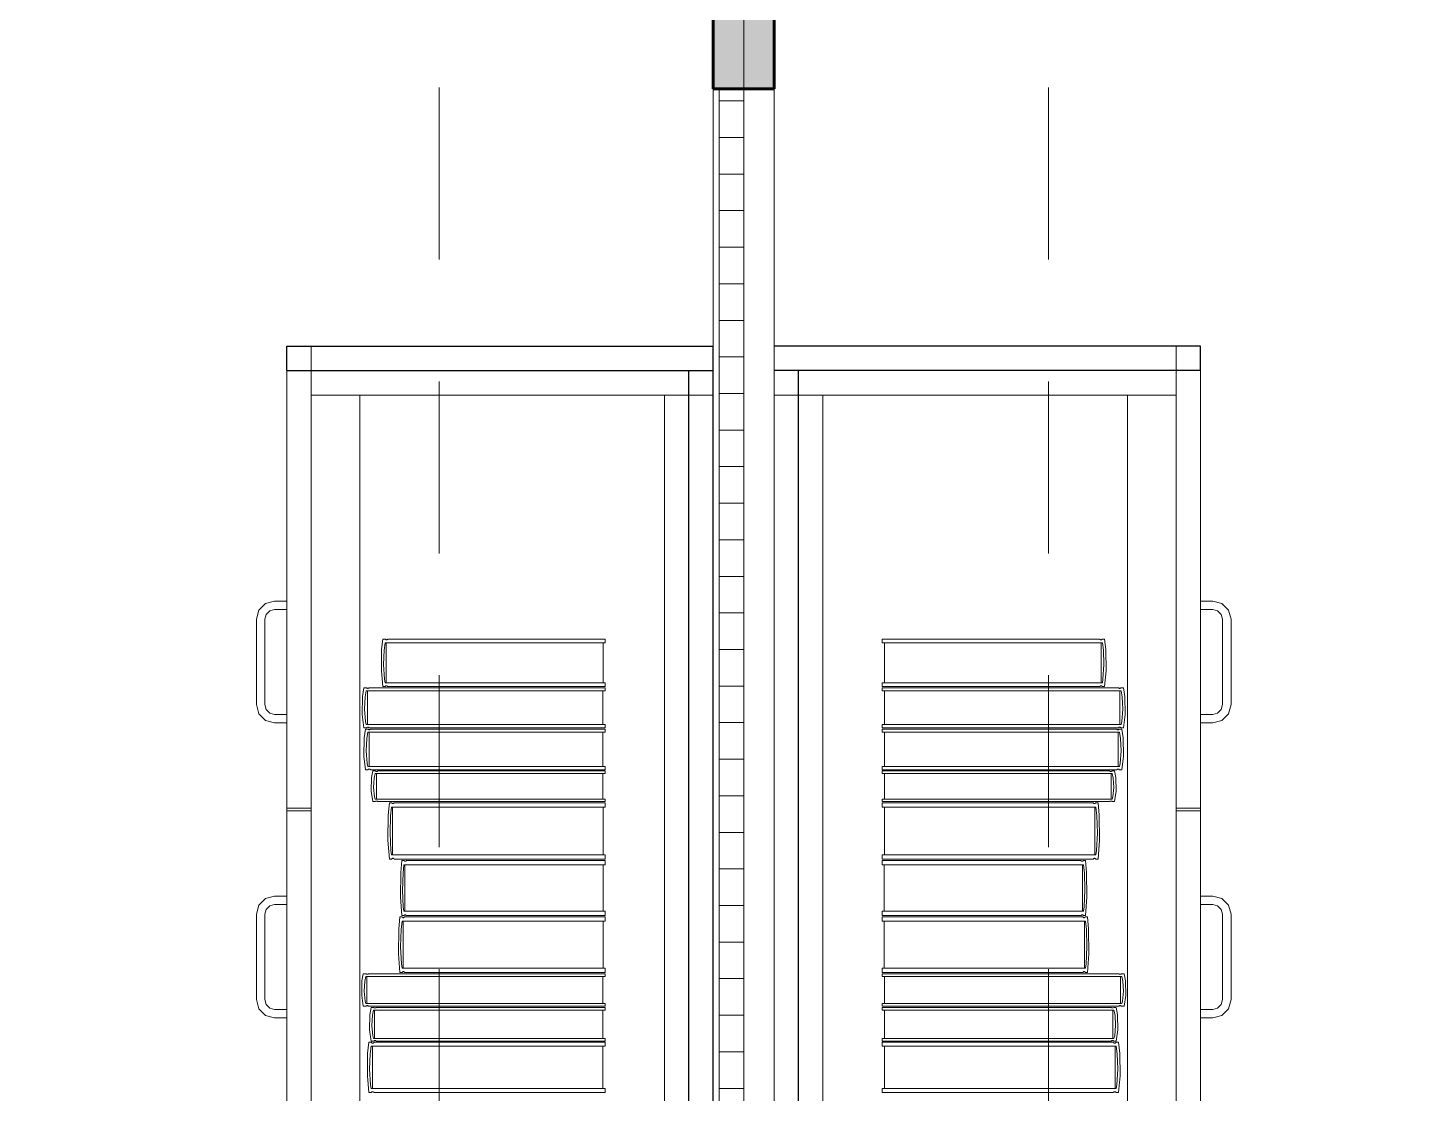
# Model space of a CAD drawing. Header units: inches. Extents: x -19 to 5698, y -728 to 92.
# Drawn here: x 399.732 to 400.877, y 13.526 to 14.4 of the extents above; entities that cross this region are included whole.
import ezdxf

# ---------------------------------------------------------------- set-up
doc = ezdxf.new("R2010")
doc.units = ezdxf.units.IN
doc.header["$MEASUREMENT"] = 0
doc.set_wipeout_variables(frame=1)
for name, pattern in [('Hidden Line', [0.195611, 0.141111, -0.0545]), ('Punto & Raya', [0.65, 0.5, -0.075, 0, -0.075]), ('Wipeout_Contour', [1, 0, -1])]:
    doc.linetypes.add(name, pattern=pattern)
for name, color, linetype in [('02 _ ARQ _ ALB _ Ejes Generales', 251, 'Continuous'), ('02 _ ARQ _ ZON _ Espacio.3D', 7, 'Continuous'), ('08 _ STR _ EXT _ 09 Vigas', 251, 'Continuous'), ('Acabado - Muros', 7, 'Continuous'), ('Interior - Mobiliario', 7, 'Continuous')]:
    doc.layers.add(name, color=color, linetype=linetype)

msp = doc.modelspace()

# ---------------------------------------------------------------- linework, layer by layer
at = {"layer": '02 _ ARQ _ ZON _ Espacio.3D', "color": 254, "linetype": 'Continuous', "lineweight": 0, "flags": 128}
for points in [[(400.07, 7.3509), (400.0701, 8.1), (400.295, 8.1), (400.295, 16.5), (400.0701, 16.5), (400.07, 17.35), (394.17, 17.3498), (394.17, 16.9001), (393.5701, 16.9), (393.57, 16.2999), (393.12, 16.2999), (393.12, 15.4), (394.32, 15.4), (394.3201, 7.7), (396.8257, 7.7), (396.8257, 7.35)], [(407.0701, 7.7), (407.0697, 17.15), (400.5701, 17.15), (400.5701, 16.5), (400.345, 16.5), (400.345, 8.1), (400.5701, 8.1), (400.5701, 7.7), (400.9701, 7.7), (400.97, 7.3509), (406.8701, 7.35), (406.8701, 7.7)]]:
    msp.add_lwpolyline(points, close=True, dxfattribs=at)
at = {"layer": 'Interior - Mobiliario', "color": 175, "linetype": 'Continuous', "lineweight": 13}
for p, q in [((400.275, 14.1188), (399.965, 14.1188)), ((399.965, 14.1188), (399.965, 12.6588)), ((400.275, 12.6588), (400.275, 14.1188)), ((400.365, 14.1188), (400.675, 14.1188)), ((400.365, 12.6588), (400.365, 14.1188)), ((400.675, 14.1188), (400.675, 12.6588)), ((400.005, 14.0988), (399.965, 14.0988)), ((399.965, 14.0988), (399.965, 12.6788)), ((400.255, 14.0988), (400.005, 14.0988)), ((400.005, 12.6788), (400.005, 14.0988)), ((400.255, 14.0988), (400.255, 12.6788)), ((400.385, 14.0988), (400.635, 14.0988)), ((400.385, 14.0988), (400.385, 12.6788)), ((400.635, 14.0988), (400.675, 14.0988)), ((400.635, 12.6788), (400.635, 14.0988)), ((400.675, 14.0988), (400.675, 12.6788)), ((399.922, 13.9223), (399.9275, 13.9278)), ((399.9275, 13.9278), (399.935, 13.9298)), ((399.935, 13.9298), (399.945, 13.9298)), ((399.945, 13.9298), (399.945, 13.9228)), ((400.705, 13.9298), (400.695, 13.9298)), ((400.695, 13.9298), (400.695, 13.9228)), ((400.7125, 13.9278), (400.705, 13.9298)), ((400.718, 13.9223), (400.7125, 13.9278)), ((399.92, 13.9148), (399.922, 13.9223)), ((399.9281, 13.9188), (399.927, 13.9148)), ((399.931, 13.9217), (399.9281, 13.9188)), ((399.935, 13.9228), (399.931, 13.9217)), ((399.945, 13.9228), (399.935, 13.9228)), ((400.695, 13.9228), (400.705, 13.9228)), ((400.705, 13.9228), (400.709, 13.9217)), ((400.709, 13.9217), (400.712, 13.9188)), ((400.712, 13.9188), (400.713, 13.9148)), ((400.72, 13.9148), (400.718, 13.9223)), ((399.92, 13.8448), (399.92, 13.9148)), ((399.927, 13.9148), (399.927, 13.8448)), ((400.713, 13.9148), (400.713, 13.8448)), ((400.72, 13.8448), (400.72, 13.9148)), ((400.0238, 13.8985), (400.0228, 13.89)), ((400.0258, 13.8985), (400.0238, 13.8985)), ((400.0248, 13.8896), (400.0257, 13.8954)), ((400.0257, 13.8954), (400.2064, 13.8954)), ((400.0259, 13.8984), (400.0258, 13.8985)), ((400.0262, 13.8981), (400.0259, 13.8984)), ((400.0264, 13.898), (400.0262, 13.8981)), ((400.0267, 13.8979), (400.0264, 13.898)), ((400.0266, 13.8954), (400.0266, 13.8628)), ((400.0269, 13.8979), (400.0267, 13.8979)), ((400.0272, 13.8979), (400.0269, 13.8979)), ((400.0275, 13.8981), (400.0272, 13.8979)), ((400.0277, 13.8983), (400.0275, 13.8981)), ((400.0279, 13.8985), (400.0277, 13.8983)), ((400.2064, 13.8985), (400.0279, 13.8985)), ((400.2046, 13.8628), (400.2046, 13.8954)), ((400.2064, 13.8954), (400.2064, 13.8985)), ((400.4337, 13.8954), (400.4337, 13.8985)), ((400.4337, 13.8985), (400.6122, 13.8985)), ((400.6144, 13.8954), (400.4337, 13.8954)), ((400.4355, 13.8628), (400.4355, 13.8954)), ((400.6122, 13.8985), (400.6124, 13.8983)), ((400.6124, 13.8983), (400.6126, 13.8981)), ((400.6126, 13.8981), (400.6129, 13.8979)), ((400.6129, 13.8979), (400.6131, 13.8979)), ((400.6131, 13.8979), (400.6134, 13.8979)), ((400.6134, 13.8979), (400.6137, 13.898)), ((400.6135, 13.8954), (400.6135, 13.8628)), ((400.6137, 13.898), (400.6139, 13.8981)), ((400.6139, 13.8981), (400.6141, 13.8984)), ((400.6141, 13.8984), (400.6142, 13.8985)), ((400.6142, 13.8985), (400.6162, 13.8985)), ((400.6152, 13.8896), (400.6144, 13.8954)), ((400.6162, 13.8985), (400.6172, 13.89)), ((400.0228, 13.89), (400.0226, 13.8726)), ((400.0244, 13.8776), (400.0248, 13.8896)), ((400.6157, 13.8776), (400.6152, 13.8896)), ((400.6172, 13.89), (400.6174, 13.8726)), ((400.0226, 13.8726), (400.0238, 13.8596)), ((400.0251, 13.8657), (400.0244, 13.8776)), ((400.6149, 13.8657), (400.6157, 13.8776)), ((400.6174, 13.8726), (400.6162, 13.8596)), ((400.0083, 13.8586), (400.0072, 13.8514)), ((400.0104, 13.8586), (400.0083, 13.8586)), ((400.0105, 13.8585), (400.0104, 13.8586)), ((400.0108, 13.8583), (400.0105, 13.8585)), ((400.0126, 13.8586), (400.0125, 13.8585)), ((400.2064, 13.8586), (400.0126, 13.8586)), ((400.0238, 13.8596), (400.0258, 13.8596)), ((400.0257, 13.8628), (400.0251, 13.8657)), ((400.2064, 13.8628), (400.0257, 13.8628)), ((400.0258, 13.8596), (400.026, 13.8599)), ((400.026, 13.8599), (400.0262, 13.8601)), ((400.0262, 13.8601), (400.0265, 13.8602)), ((400.0265, 13.8602), (400.0267, 13.8603)), ((400.0267, 13.8603), (400.027, 13.8603)), ((400.027, 13.8603), (400.0273, 13.8602)), ((400.0273, 13.8602), (400.0275, 13.86)), ((400.0275, 13.86), (400.0277, 13.8598)), ((400.0277, 13.8598), (400.0279, 13.8596)), ((400.0279, 13.8596), (400.2064, 13.8596)), ((400.2064, 13.8596), (400.2064, 13.8628)), ((400.2064, 13.856), (400.2064, 13.8586)), ((400.4337, 13.8596), (400.4337, 13.8628)), ((400.4337, 13.8628), (400.6144, 13.8628)), ((400.6122, 13.8596), (400.4337, 13.8596)), ((400.4337, 13.856), (400.4337, 13.8586)), ((400.4337, 13.8586), (400.6275, 13.8586)), ((400.6123, 13.8598), (400.6122, 13.8596)), ((400.6125, 13.86), (400.6123, 13.8598)), ((400.6128, 13.8602), (400.6125, 13.86)), ((400.6131, 13.8603), (400.6128, 13.8602)), ((400.6133, 13.8603), (400.6131, 13.8603)), ((400.6136, 13.8602), (400.6133, 13.8603)), ((400.6139, 13.8601), (400.6136, 13.8602)), ((400.6141, 13.8599), (400.6139, 13.8601)), ((400.6142, 13.8596), (400.6141, 13.8599)), ((400.6162, 13.8596), (400.6142, 13.8596)), ((400.6144, 13.8628), (400.6149, 13.8657)), ((400.6275, 13.8586), (400.6276, 13.8585)), ((400.6293, 13.8583), (400.6295, 13.8585)), ((400.6295, 13.8585), (400.6296, 13.8586)), ((400.6296, 13.8586), (400.6318, 13.8586)), ((400.6318, 13.8586), (400.6329, 13.8514)), ((400.0072, 13.8514), (400.0069, 13.8367)), ((400.0088, 13.841), (400.0093, 13.8511)), ((400.0093, 13.8511), (400.0102, 13.856)), ((400.0102, 13.856), (400.2064, 13.856)), ((400.0111, 13.8582), (400.0108, 13.8583)), ((400.0113, 13.8581), (400.0111, 13.8582)), ((400.0112, 13.856), (400.0112, 13.8284)), ((400.0116, 13.8581), (400.0113, 13.8581)), ((400.0119, 13.8582), (400.0116, 13.8581)), ((400.0122, 13.8583), (400.0119, 13.8582)), ((400.0125, 13.8585), (400.0122, 13.8583)), ((400.2044, 13.8284), (400.2044, 13.856)), ((400.6298, 13.856), (400.4337, 13.856)), ((400.4357, 13.8284), (400.4357, 13.856)), ((400.6276, 13.8585), (400.6279, 13.8583)), ((400.6279, 13.8583), (400.6281, 13.8582)), ((400.6281, 13.8582), (400.6284, 13.8581)), ((400.6284, 13.8581), (400.6287, 13.8581)), ((400.6287, 13.8581), (400.629, 13.8582)), ((400.6288, 13.856), (400.6288, 13.8284)), ((400.629, 13.8582), (400.6293, 13.8583)), ((400.6307, 13.8511), (400.6298, 13.856)), ((400.6312, 13.841), (400.6307, 13.8511)), ((400.6329, 13.8514), (400.6331, 13.8367)), ((399.922, 13.8373), (399.92, 13.8448)), ((399.9275, 13.8318), (399.922, 13.8373)), ((399.927, 13.8448), (399.9281, 13.8408)), ((399.9281, 13.8408), (399.931, 13.8379)), ((399.931, 13.8379), (399.935, 13.8368)), ((399.935, 13.8368), (399.945, 13.8368)), ((399.945, 13.8368), (399.945, 13.8298)), ((400.0069, 13.8367), (400.0083, 13.8258)), ((400.0097, 13.8309), (400.0088, 13.841)), ((400.6304, 13.8309), (400.6312, 13.841)), ((400.6331, 13.8367), (400.6318, 13.8258)), ((400.705, 13.8368), (400.695, 13.8368)), ((400.695, 13.8368), (400.695, 13.8298)), ((400.709, 13.8379), (400.705, 13.8368)), ((400.712, 13.8408), (400.709, 13.8379)), ((400.713, 13.8448), (400.712, 13.8408)), ((400.7125, 13.8318), (400.718, 13.8373)), ((400.718, 13.8373), (400.72, 13.8448)), ((399.935, 13.8298), (399.9275, 13.8318)), ((399.945, 13.8298), (399.935, 13.8298)), ((400.0083, 13.8258), (400.0104, 13.8258)), ((400.0096, 13.8248), (400.0085, 13.8175)), ((400.0117, 13.8248), (400.0096, 13.8248)), ((400.0102, 13.8284), (400.0097, 13.8309)), ((400.2064, 13.8284), (400.0102, 13.8284)), ((400.0104, 13.8258), (400.0106, 13.826)), ((400.0106, 13.826), (400.0108, 13.8261)), ((400.0108, 13.8261), (400.0111, 13.8263)), ((400.0111, 13.8263), (400.0114, 13.8263)), ((400.0114, 13.8263), (400.0117, 13.8263)), ((400.0117, 13.8263), (400.012, 13.8262)), ((400.0118, 13.8247), (400.0117, 13.8248)), ((400.0121, 13.8244), (400.0118, 13.8247)), ((400.012, 13.8262), (400.0123, 13.8261)), ((400.0123, 13.8243), (400.0121, 13.8244)), ((400.0123, 13.8261), (400.0125, 13.8259)), ((400.0126, 13.8242), (400.0123, 13.8243)), ((400.0125, 13.8259), (400.0126, 13.8258)), ((400.0126, 13.8258), (400.2064, 13.8258)), ((400.0129, 13.8242), (400.0126, 13.8242)), ((400.0132, 13.8243), (400.0129, 13.8242)), ((400.0135, 13.8244), (400.0132, 13.8243)), ((400.0137, 13.8246), (400.0135, 13.8244)), ((400.0139, 13.8248), (400.0137, 13.8246)), ((400.2064, 13.8248), (400.0139, 13.8248)), ((400.2064, 13.8258), (400.2064, 13.8284)), ((400.2064, 13.8221), (400.2064, 13.8248)), ((400.4337, 13.8258), (400.4337, 13.8284)), ((400.4337, 13.8284), (400.6298, 13.8284)), ((400.6275, 13.8258), (400.4337, 13.8258)), ((400.4337, 13.8221), (400.4337, 13.8248)), ((400.4337, 13.8248), (400.6262, 13.8248)), ((400.6262, 13.8248), (400.6263, 13.8246)), ((400.6263, 13.8246), (400.6266, 13.8244)), ((400.6266, 13.8244), (400.6269, 13.8243)), ((400.6269, 13.8243), (400.6271, 13.8242)), ((400.6271, 13.8242), (400.6274, 13.8242)), ((400.6274, 13.8242), (400.6277, 13.8243)), ((400.6276, 13.8259), (400.6275, 13.8258)), ((400.6278, 13.8261), (400.6276, 13.8259)), ((400.6277, 13.8243), (400.628, 13.8244)), ((400.6281, 13.8262), (400.6278, 13.8261)), ((400.628, 13.8244), (400.6282, 13.8247)), ((400.6284, 13.8263), (400.6281, 13.8262)), ((400.6282, 13.8247), (400.6284, 13.8248)), ((400.6287, 13.8263), (400.6284, 13.8263)), ((400.6284, 13.8248), (400.6305, 13.8248)), ((400.629, 13.8263), (400.6287, 13.8263)), ((400.6292, 13.8261), (400.629, 13.8263)), ((400.6295, 13.826), (400.6292, 13.8261)), ((400.6296, 13.8258), (400.6295, 13.826)), ((400.6318, 13.8258), (400.6296, 13.8258)), ((400.6298, 13.8284), (400.6304, 13.8309)), ((400.6305, 13.8248), (400.6316, 13.8175)), ((400.695, 13.8298), (400.705, 13.8298)), ((400.705, 13.8298), (400.7125, 13.8318)), ((400.0085, 13.8175), (400.0083, 13.8025)), ((400.0101, 13.8068), (400.0106, 13.8171)), ((400.0106, 13.8171), (400.0115, 13.8221)), ((400.0115, 13.8221), (400.2064, 13.8221)), ((400.0125, 13.8221), (400.0125, 13.7941)), ((400.2044, 13.7941), (400.2044, 13.8221)), ((400.6285, 13.8221), (400.4337, 13.8221)), ((400.4357, 13.7941), (400.4357, 13.8221)), ((400.6275, 13.8221), (400.6275, 13.7941)), ((400.6294, 13.8171), (400.6285, 13.8221)), ((400.6299, 13.8068), (400.6294, 13.8171)), ((400.6316, 13.8175), (400.6318, 13.8025)), ((400.0083, 13.8025), (400.0096, 13.7914)), ((400.011, 13.7966), (400.0101, 13.8068)), ((400.6291, 13.7966), (400.6299, 13.8068)), ((400.6318, 13.8025), (400.6305, 13.7914)), ((400.0096, 13.7914), (400.0117, 13.7914)), ((400.0115, 13.7941), (400.011, 13.7966)), ((400.2064, 13.7941), (400.0115, 13.7941)), ((400.0117, 13.7914), (400.0119, 13.7916)), ((400.0119, 13.7916), (400.0121, 13.7918)), ((400.0121, 13.7918), (400.0124, 13.7919)), ((400.0124, 13.7919), (400.0127, 13.7919)), ((400.0127, 13.7919), (400.013, 13.7919)), ((400.013, 13.7919), (400.0133, 13.7919)), ((400.0133, 13.7919), (400.0135, 13.7917)), ((400.0135, 13.7917), (400.0138, 13.7915)), ((400.0138, 13.7915), (400.0139, 13.7914)), ((400.0139, 13.7914), (400.2064, 13.7914)), ((400.0156, 13.7904), (400.0146, 13.7849)), ((400.0177, 13.7904), (400.0156, 13.7904)), ((400.0178, 13.7903), (400.0177, 13.7904)), ((400.018, 13.7901), (400.0178, 13.7903)), ((400.0183, 13.79), (400.018, 13.7901)), ((400.0186, 13.79), (400.0183, 13.79)), ((400.0189, 13.79), (400.0186, 13.79)), ((400.0191, 13.79), (400.0189, 13.79)), ((400.0194, 13.7901), (400.0191, 13.79)), ((400.0196, 13.7902), (400.0194, 13.7901)), ((400.0198, 13.7904), (400.0196, 13.7902)), ((400.2064, 13.7904), (400.0198, 13.7904)), ((400.2064, 13.7914), (400.2064, 13.7941)), ((400.2064, 13.7884), (400.2064, 13.7904)), ((400.4337, 13.7914), (400.4337, 13.7941)), ((400.4337, 13.7941), (400.6285, 13.7941)), ((400.6262, 13.7914), (400.4337, 13.7914)), ((400.4337, 13.7884), (400.4337, 13.7904)), ((400.4337, 13.7904), (400.6203, 13.7904)), ((400.6203, 13.7904), (400.6204, 13.7902)), ((400.6204, 13.7902), (400.6207, 13.7901)), ((400.6207, 13.7901), (400.6209, 13.79)), ((400.6209, 13.79), (400.6212, 13.79)), ((400.6212, 13.79), (400.6215, 13.79)), ((400.6215, 13.79), (400.6218, 13.79)), ((400.6218, 13.79), (400.622, 13.7901)), ((400.622, 13.7901), (400.6223, 13.7903)), ((400.6223, 13.7903), (400.6224, 13.7904)), ((400.6224, 13.7904), (400.6244, 13.7904)), ((400.6244, 13.7904), (400.6255, 13.7849)), ((400.6263, 13.7915), (400.6262, 13.7914)), ((400.6265, 13.7917), (400.6263, 13.7915)), ((400.6268, 13.7919), (400.6265, 13.7917)), ((400.6271, 13.7919), (400.6268, 13.7919)), ((400.6274, 13.7919), (400.6271, 13.7919)), ((400.6277, 13.7919), (400.6274, 13.7919)), ((400.6279, 13.7918), (400.6277, 13.7919)), ((400.6282, 13.7916), (400.6279, 13.7918)), ((400.6284, 13.7914), (400.6282, 13.7916)), ((400.6305, 13.7914), (400.6284, 13.7914)), ((400.6285, 13.7941), (400.6291, 13.7966)), ((400.0146, 13.7849), (400.0143, 13.7737)), ((400.0162, 13.7769), (400.0166, 13.7846)), ((400.0166, 13.7846), (400.0175, 13.7884)), ((400.0175, 13.7884), (400.2064, 13.7884)), ((400.0185, 13.7884), (400.0185, 13.7673)), ((400.2045, 13.7673), (400.2045, 13.7884)), ((400.6225, 13.7884), (400.4337, 13.7884)), ((400.4356, 13.7673), (400.4356, 13.7884)), ((400.6216, 13.7884), (400.6216, 13.7673)), ((400.6234, 13.7846), (400.6225, 13.7884)), ((400.6239, 13.7769), (400.6234, 13.7846)), ((400.6255, 13.7849), (400.6257, 13.7737)), ((400.0143, 13.7737), (400.0156, 13.7653)), ((400.017, 13.7692), (400.0162, 13.7769)), ((400.0175, 13.7673), (400.017, 13.7692)), ((400.2064, 13.7673), (400.0175, 13.7673)), ((400.2064, 13.7653), (400.2064, 13.7673)), ((400.4337, 13.7653), (400.4337, 13.7673)), ((400.4337, 13.7673), (400.6225, 13.7673)), ((400.6225, 13.7673), (400.6231, 13.7692)), ((400.6231, 13.7692), (400.6239, 13.7769)), ((400.6257, 13.7737), (400.6244, 13.7653)), ((399.945, 13.7598), (399.965, 13.7598)), ((399.945, 13.3988), (399.945, 13.7578)), ((399.945, 13.7578), (399.965, 13.7578)), ((399.965, 13.3988), (399.965, 13.7578)), ((400.0156, 13.7653), (400.0177, 13.7653)), ((400.0177, 13.7653), (400.0178, 13.7655)), ((400.0178, 13.7655), (400.0181, 13.7656)), ((400.0181, 13.7656), (400.0184, 13.7657)), ((400.0184, 13.7657), (400.0186, 13.7657)), ((400.0186, 13.7657), (400.0189, 13.7657)), ((400.0189, 13.7657), (400.0192, 13.7657)), ((400.0192, 13.7657), (400.0195, 13.7656)), ((400.0195, 13.7656), (400.0197, 13.7654)), ((400.0197, 13.7654), (400.0198, 13.7653)), ((400.0198, 13.7653), (400.2064, 13.7653)), ((400.0292, 13.7643), (400.0282, 13.7542)), ((400.0311, 13.7643), (400.0292, 13.7643)), ((400.0301, 13.7537), (400.031, 13.7606)), ((400.031, 13.7606), (400.2064, 13.7606)), ((400.0312, 13.7641), (400.0311, 13.7643)), ((400.0314, 13.7639), (400.0312, 13.7641)), ((400.0317, 13.7637), (400.0314, 13.7639)), ((400.0319, 13.7636), (400.0317, 13.7637)), ((400.0318, 13.7606), (400.0318, 13.7217)), ((400.0322, 13.7636), (400.0319, 13.7636)), ((400.0324, 13.7636), (400.0322, 13.7636)), ((400.0327, 13.7638), (400.0324, 13.7636)), ((400.0329, 13.7641), (400.0327, 13.7638)), ((400.0331, 13.7643), (400.0329, 13.7641)), ((400.2064, 13.7643), (400.0331, 13.7643)), ((400.2046, 13.7217), (400.2046, 13.7606)), ((400.2064, 13.7606), (400.2064, 13.7643)), ((400.6203, 13.7653), (400.4337, 13.7653)), ((400.4337, 13.7606), (400.4337, 13.7643)), ((400.4337, 13.7643), (400.607, 13.7643)), ((400.6091, 13.7606), (400.4337, 13.7606)), ((400.4355, 13.7217), (400.4355, 13.7606)), ((400.607, 13.7643), (400.6071, 13.7641)), ((400.6071, 13.7641), (400.6074, 13.7638)), ((400.6074, 13.7638), (400.6076, 13.7636)), ((400.6076, 13.7636), (400.6079, 13.7636)), ((400.6079, 13.7636), (400.6081, 13.7636)), ((400.6081, 13.7636), (400.6084, 13.7637)), ((400.6082, 13.7606), (400.6082, 13.7217)), ((400.6084, 13.7637), (400.6086, 13.7639)), ((400.6086, 13.7639), (400.6089, 13.7641)), ((400.6089, 13.7641), (400.609, 13.7643)), ((400.609, 13.7643), (400.6109, 13.7643)), ((400.6099, 13.7537), (400.6091, 13.7606)), ((400.6109, 13.7643), (400.6119, 13.7542)), ((400.6204, 13.7654), (400.6203, 13.7653)), ((400.6206, 13.7656), (400.6204, 13.7654)), ((400.6209, 13.7657), (400.6206, 13.7656)), ((400.6211, 13.7657), (400.6209, 13.7657)), ((400.6214, 13.7657), (400.6211, 13.7657)), ((400.6217, 13.7657), (400.6214, 13.7657)), ((400.622, 13.7656), (400.6217, 13.7657)), ((400.6222, 13.7655), (400.622, 13.7656)), ((400.6224, 13.7653), (400.6222, 13.7655)), ((400.6244, 13.7653), (400.6224, 13.7653)), ((400.695, 13.7598), (400.675, 13.7598)), ((400.675, 13.3988), (400.675, 13.7578)), ((400.695, 13.7578), (400.675, 13.7578)), ((400.695, 13.3988), (400.695, 13.7578)), ((400.0282, 13.7542), (400.028, 13.7335)), ((400.0297, 13.7394), (400.0301, 13.7537)), ((400.6104, 13.7394), (400.6099, 13.7537)), ((400.6119, 13.7542), (400.6121, 13.7335)), ((400.028, 13.7335), (400.0292, 13.718)), ((400.0304, 13.7252), (400.0297, 13.7394)), ((400.6096, 13.7252), (400.6104, 13.7394)), ((400.6121, 13.7335), (400.6109, 13.718)), ((400.031, 13.7217), (400.0304, 13.7252)), ((400.2064, 13.7217), (400.031, 13.7217)), ((400.2064, 13.718), (400.2064, 13.7217)), ((400.4337, 13.718), (400.4337, 13.7217)), ((400.4337, 13.7217), (400.6091, 13.7217)), ((400.6091, 13.7217), (400.6096, 13.7252)), ((400.0292, 13.718), (400.0311, 13.718)), ((400.0311, 13.718), (400.0313, 13.7183)), ((400.0313, 13.7183), (400.0315, 13.7185)), ((400.0315, 13.7185), (400.0317, 13.7187)), ((400.0317, 13.7187), (400.032, 13.7188)), ((400.032, 13.7188), (400.0322, 13.7188)), ((400.0322, 13.7188), (400.0325, 13.7187)), ((400.0325, 13.7187), (400.0327, 13.7185)), ((400.0327, 13.7185), (400.033, 13.7182)), ((400.033, 13.7182), (400.0331, 13.718)), ((400.0331, 13.718), (400.2064, 13.718)), ((400.0395, 13.717), (400.0385, 13.7071)), ((400.0413, 13.717), (400.0395, 13.717)), ((400.0404, 13.7066), (400.0411, 13.7134)), ((400.0411, 13.7134), (400.2064, 13.7134)), ((400.0414, 13.7168), (400.0413, 13.717)), ((400.0416, 13.7166), (400.0414, 13.7168)), ((400.0418, 13.7164), (400.0416, 13.7166)), ((400.042, 13.7163), (400.0418, 13.7164)), ((400.0423, 13.7163), (400.042, 13.7163)), ((400.042, 13.7134), (400.042, 13.6754)), ((400.0425, 13.7163), (400.0423, 13.7163)), ((400.0428, 13.7165), (400.0425, 13.7163)), ((400.043, 13.7168), (400.0428, 13.7165)), ((400.0431, 13.717), (400.043, 13.7168)), ((400.2064, 13.717), (400.0431, 13.717)), ((400.2047, 13.6754), (400.2047, 13.7134)), ((400.2064, 13.7134), (400.2064, 13.717)), ((400.607, 13.718), (400.4337, 13.718)), ((400.4337, 13.7134), (400.4337, 13.717)), ((400.4337, 13.717), (400.5969, 13.717)), ((400.5989, 13.7134), (400.4337, 13.7134)), ((400.4354, 13.6754), (400.4354, 13.7134)), ((400.5969, 13.717), (400.5971, 13.7168)), ((400.5971, 13.7168), (400.5973, 13.7165)), ((400.5973, 13.7165), (400.5975, 13.7163)), ((400.5975, 13.7163), (400.5978, 13.7163)), ((400.5978, 13.7163), (400.598, 13.7163)), ((400.598, 13.7163), (400.5983, 13.7164)), ((400.5981, 13.7134), (400.5981, 13.6754)), ((400.5983, 13.7164), (400.5985, 13.7166)), ((400.5985, 13.7166), (400.5987, 13.7168)), ((400.5987, 13.7168), (400.5988, 13.717)), ((400.5988, 13.717), (400.6006, 13.717)), ((400.5997, 13.7066), (400.5989, 13.7134)), ((400.6006, 13.717), (400.6015, 13.7071)), ((400.6071, 13.7182), (400.607, 13.718)), ((400.6073, 13.7185), (400.6071, 13.7182)), ((400.6076, 13.7187), (400.6073, 13.7185)), ((400.6078, 13.7188), (400.6076, 13.7187)), ((400.6081, 13.7188), (400.6078, 13.7188)), ((400.6083, 13.7187), (400.6081, 13.7188)), ((400.6086, 13.7185), (400.6083, 13.7187)), ((400.6088, 13.7183), (400.6086, 13.7185)), ((400.609, 13.718), (400.6088, 13.7183)), ((400.6109, 13.718), (400.609, 13.718)), ((400.0385, 13.7071), (400.0383, 13.6868)), ((400.0399, 13.6927), (400.0404, 13.7066)), ((400.6001, 13.6927), (400.5997, 13.7066)), ((400.6015, 13.7071), (400.6017, 13.6868)), ((399.935, 13.6878), (399.9275, 13.6858)), ((399.945, 13.6878), (399.935, 13.6878)), ((399.945, 13.6808), (399.945, 13.6878)), ((400.0406, 13.6788), (400.0399, 13.6927)), ((400.5994, 13.6788), (400.6001, 13.6927)), ((400.695, 13.6878), (400.705, 13.6878)), ((400.695, 13.6808), (400.695, 13.6878)), ((400.705, 13.6878), (400.7125, 13.6858)), ((399.922, 13.6803), (399.92, 13.6728)), ((399.9275, 13.6858), (399.922, 13.6803)), ((399.927, 13.6728), (399.9281, 13.6768)), ((399.9281, 13.6768), (399.931, 13.6797)), ((399.931, 13.6797), (399.935, 13.6808)), ((399.935, 13.6808), (399.945, 13.6808)), ((400.0383, 13.6868), (400.0395, 13.6717)), ((400.0411, 13.6754), (400.0406, 13.6788)), ((400.5989, 13.6754), (400.5994, 13.6788)), ((400.6017, 13.6868), (400.6006, 13.6717)), ((400.705, 13.6808), (400.695, 13.6808)), ((400.709, 13.6797), (400.705, 13.6808)), ((400.712, 13.6768), (400.709, 13.6797)), ((400.713, 13.6728), (400.712, 13.6768)), ((400.7125, 13.6858), (400.718, 13.6803)), ((400.718, 13.6803), (400.72, 13.6728)), ((399.92, 13.6728), (399.92, 13.6028)), ((399.927, 13.6028), (399.927, 13.6728)), ((400.0379, 13.6707), (400.037, 13.6607)), ((400.0397, 13.6707), (400.0379, 13.6707)), ((400.0388, 13.6602), (400.0396, 13.6671)), ((400.0395, 13.6717), (400.0413, 13.6717)), ((400.0396, 13.6671), (400.2064, 13.6671)), ((400.0398, 13.6706), (400.0397, 13.6707)), ((400.04, 13.6703), (400.0398, 13.6706)), ((400.0403, 13.6701), (400.04, 13.6703)), ((400.0405, 13.67), (400.0403, 13.6701)), ((400.0404, 13.6671), (400.0404, 13.6287)), ((400.0407, 13.67), (400.0405, 13.67)), ((400.041, 13.6701), (400.0407, 13.67)), ((400.0412, 13.6702), (400.041, 13.6701)), ((400.2064, 13.6754), (400.0411, 13.6754)), ((400.0414, 13.6705), (400.0412, 13.6702)), ((400.0413, 13.6717), (400.0414, 13.672)), ((400.0414, 13.672), (400.0416, 13.6722)), ((400.0416, 13.6707), (400.0414, 13.6705)), ((400.0416, 13.6722), (400.0419, 13.6724)), ((400.2064, 13.6707), (400.0416, 13.6707)), ((400.0419, 13.6724), (400.0421, 13.6725)), ((400.0421, 13.6725), (400.0423, 13.6725)), ((400.0423, 13.6725), (400.0426, 13.6724)), ((400.0426, 13.6724), (400.0428, 13.6722)), ((400.0428, 13.6722), (400.043, 13.6719)), ((400.043, 13.6719), (400.0431, 13.6717)), ((400.0431, 13.6717), (400.2064, 13.6717)), ((400.2047, 13.6287), (400.2047, 13.6671)), ((400.2064, 13.6717), (400.2064, 13.6754)), ((400.2064, 13.6671), (400.2064, 13.6707)), ((400.4337, 13.6717), (400.4337, 13.6754)), ((400.4337, 13.6754), (400.5989, 13.6754)), ((400.5969, 13.6717), (400.4337, 13.6717)), ((400.4337, 13.6671), (400.4337, 13.6707)), ((400.4337, 13.6707), (400.5985, 13.6707)), ((400.6005, 13.6671), (400.4337, 13.6671)), ((400.4354, 13.6287), (400.4354, 13.6671)), ((400.597, 13.6719), (400.5969, 13.6717)), ((400.5973, 13.6722), (400.597, 13.6719)), ((400.5975, 13.6724), (400.5973, 13.6722)), ((400.5977, 13.6725), (400.5975, 13.6724)), ((400.598, 13.6725), (400.5977, 13.6725)), ((400.5982, 13.6724), (400.598, 13.6725)), ((400.5984, 13.6722), (400.5982, 13.6724)), ((400.5987, 13.672), (400.5984, 13.6722)), ((400.5985, 13.6707), (400.5986, 13.6705)), ((400.5986, 13.6705), (400.5988, 13.6702)), ((400.5988, 13.6717), (400.5987, 13.672)), ((400.6006, 13.6717), (400.5988, 13.6717)), ((400.5988, 13.6702), (400.5991, 13.6701)), ((400.5991, 13.6701), (400.5993, 13.67)), ((400.5993, 13.67), (400.5996, 13.67)), ((400.5996, 13.67), (400.5998, 13.6701)), ((400.5997, 13.6671), (400.5997, 13.6287)), ((400.5998, 13.6701), (400.6, 13.6703)), ((400.6, 13.6703), (400.6003, 13.6706)), ((400.6003, 13.6706), (400.6003, 13.6707)), ((400.6003, 13.6707), (400.6022, 13.6707)), ((400.6013, 13.6602), (400.6005, 13.6671)), ((400.6022, 13.6707), (400.6031, 13.6607)), ((400.713, 13.6028), (400.713, 13.6728)), ((400.72, 13.6728), (400.72, 13.6028)), ((400.037, 13.6607), (400.0368, 13.6403)), ((400.0384, 13.6462), (400.0388, 13.6602)), ((400.6017, 13.6462), (400.6013, 13.6602)), ((400.6031, 13.6607), (400.6033, 13.6403)), ((400.0391, 13.6321), (400.0384, 13.6462)), ((400.601, 13.6321), (400.6017, 13.6462)), ((400.0368, 13.6403), (400.0379, 13.625)), ((400.0396, 13.6287), (400.0391, 13.6321)), ((400.6005, 13.6287), (400.601, 13.6321)), ((400.6033, 13.6403), (400.6022, 13.625)), ((400.0078, 13.624), (400.0067, 13.6182)), ((400.01, 13.624), (400.0078, 13.624)), ((400.0089, 13.6179), (400.0098, 13.6219)), ((400.0098, 13.6219), (400.2064, 13.6219)), ((400.0101, 13.6239), (400.01, 13.624)), ((400.0103, 13.6237), (400.0101, 13.6239)), ((400.0106, 13.6236), (400.0103, 13.6237)), ((400.0109, 13.6236), (400.0106, 13.6236)), ((400.0108, 13.6219), (400.0108, 13.5996)), ((400.0112, 13.6236), (400.0109, 13.6236)), ((400.0115, 13.6236), (400.0112, 13.6236)), ((400.0117, 13.6237), (400.0115, 13.6236)), ((400.012, 13.6239), (400.0117, 13.6237)), ((400.0122, 13.624), (400.012, 13.6239)), ((400.2064, 13.624), (400.0122, 13.624)), ((400.0379, 13.625), (400.0397, 13.625)), ((400.2064, 13.6287), (400.0396, 13.6287)), ((400.0397, 13.625), (400.0399, 13.6253)), ((400.0399, 13.6253), (400.0401, 13.6255)), ((400.0401, 13.6255), (400.0403, 13.6257)), ((400.0403, 13.6257), (400.0406, 13.6258)), ((400.0406, 13.6258), (400.0408, 13.6258)), ((400.0408, 13.6258), (400.041, 13.6257)), ((400.041, 13.6257), (400.0413, 13.6255)), ((400.0413, 13.6255), (400.0415, 13.6252)), ((400.0415, 13.6252), (400.0416, 13.625)), ((400.0416, 13.625), (400.2064, 13.625)), ((400.2044, 13.5996), (400.2044, 13.6219)), ((400.2064, 13.625), (400.2064, 13.6287)), ((400.2064, 13.6219), (400.2064, 13.624)), ((400.4337, 13.625), (400.4337, 13.6287)), ((400.4337, 13.6287), (400.6005, 13.6287)), ((400.5985, 13.625), (400.4337, 13.625)), ((400.4337, 13.6219), (400.4337, 13.624)), ((400.4337, 13.624), (400.6279, 13.624)), ((400.6303, 13.6219), (400.4337, 13.6219)), ((400.4357, 13.5996), (400.4357, 13.6219)), ((400.5986, 13.6252), (400.5985, 13.625)), ((400.5988, 13.6255), (400.5986, 13.6252)), ((400.599, 13.6257), (400.5988, 13.6255)), ((400.5993, 13.6258), (400.599, 13.6257)), ((400.5995, 13.6258), (400.5993, 13.6258)), ((400.5998, 13.6257), (400.5995, 13.6258)), ((400.6, 13.6255), (400.5998, 13.6257)), ((400.6002, 13.6253), (400.6, 13.6255)), ((400.6003, 13.625), (400.6002, 13.6253)), ((400.6022, 13.625), (400.6003, 13.625)), ((400.6279, 13.624), (400.6281, 13.6239)), ((400.6281, 13.6239), (400.6283, 13.6237)), ((400.6283, 13.6237), (400.6286, 13.6236)), ((400.6286, 13.6236), (400.6289, 13.6236)), ((400.6289, 13.6236), (400.6292, 13.6236)), ((400.6292, 13.6236), (400.6295, 13.6236)), ((400.6293, 13.6219), (400.6293, 13.5996)), ((400.6295, 13.6236), (400.6297, 13.6237)), ((400.6297, 13.6237), (400.63, 13.6239)), ((400.63, 13.6239), (400.6301, 13.624)), ((400.6301, 13.624), (400.6323, 13.624)), ((400.6312, 13.6179), (400.6303, 13.6219)), ((400.6323, 13.624), (400.6334, 13.6182)), ((400.0067, 13.6182), (400.0065, 13.6063)), ((400.0084, 13.6097), (400.0089, 13.6179)), ((400.0092, 13.6016), (400.0084, 13.6097)), ((400.6309, 13.6016), (400.6317, 13.6097)), ((400.6317, 13.6097), (400.6312, 13.6179)), ((400.6334, 13.6182), (400.6336, 13.6063)), ((399.92, 13.6028), (399.922, 13.5953)), ((399.9281, 13.5988), (399.927, 13.6028)), ((399.931, 13.5959), (399.9281, 13.5988)), ((399.935, 13.5948), (399.931, 13.5959)), ((400.0065, 13.6063), (400.0078, 13.5974)), ((400.0078, 13.5974), (400.01, 13.5974)), ((400.0098, 13.5996), (400.0092, 13.6016)), ((400.2064, 13.5996), (400.0098, 13.5996)), ((400.01, 13.5974), (400.0101, 13.5976)), ((400.0101, 13.5976), (400.0104, 13.5977)), ((400.0104, 13.5977), (400.0107, 13.5978)), ((400.0107, 13.5978), (400.0109, 13.5979)), ((400.0109, 13.5979), (400.0112, 13.5979)), ((400.0112, 13.5979), (400.0115, 13.5978)), ((400.0115, 13.5978), (400.0118, 13.5977)), ((400.0118, 13.5977), (400.012, 13.5975)), ((400.012, 13.5975), (400.0122, 13.5974)), ((400.0122, 13.5974), (400.2064, 13.5974)), ((400.0142, 13.5964), (400.0132, 13.5904)), ((400.0163, 13.5964), (400.0142, 13.5964)), ((400.0164, 13.5963), (400.0163, 13.5964)), ((400.0167, 13.5962), (400.0164, 13.5963)), ((400.0169, 13.596), (400.0167, 13.5962)), ((400.0172, 13.596), (400.0169, 13.596)), ((400.0175, 13.596), (400.0172, 13.596)), ((400.0178, 13.596), (400.0175, 13.596)), ((400.018, 13.5961), (400.0178, 13.596)), ((400.0183, 13.5963), (400.018, 13.5961)), ((400.0184, 13.5964), (400.0183, 13.5963)), ((400.2064, 13.5964), (400.0184, 13.5964)), ((400.2064, 13.5974), (400.2064, 13.5996)), ((400.2064, 13.5942), (400.2064, 13.5964)), ((400.4337, 13.5974), (400.4337, 13.5996)), ((400.4337, 13.5996), (400.6303, 13.5996)), ((400.6279, 13.5974), (400.4337, 13.5974)), ((400.4337, 13.5942), (400.4337, 13.5964)), ((400.4337, 13.5964), (400.6216, 13.5964)), ((400.6216, 13.5964), (400.6218, 13.5963)), ((400.6218, 13.5963), (400.622, 13.5961)), ((400.622, 13.5961), (400.6223, 13.596)), ((400.6223, 13.596), (400.6226, 13.596)), ((400.6226, 13.596), (400.6229, 13.596)), ((400.6229, 13.596), (400.6231, 13.596)), ((400.6231, 13.596), (400.6234, 13.5962)), ((400.6234, 13.5962), (400.6237, 13.5963)), ((400.6237, 13.5963), (400.6238, 13.5964)), ((400.6238, 13.5964), (400.6258, 13.5964)), ((400.6258, 13.5964), (400.6269, 13.5904)), ((400.628, 13.5975), (400.6279, 13.5974)), ((400.6283, 13.5977), (400.628, 13.5975)), ((400.6285, 13.5978), (400.6283, 13.5977)), ((400.6288, 13.5979), (400.6285, 13.5978)), ((400.6291, 13.5979), (400.6288, 13.5979)), ((400.6294, 13.5978), (400.6291, 13.5979)), ((400.6297, 13.5977), (400.6294, 13.5978)), ((400.6299, 13.5976), (400.6297, 13.5977)), ((400.6301, 13.5974), (400.6299, 13.5976)), ((400.6323, 13.5974), (400.6301, 13.5974)), ((400.6303, 13.5996), (400.6309, 13.6016)), ((400.6336, 13.6063), (400.6323, 13.5974)), ((400.705, 13.5948), (400.709, 13.5959)), ((400.709, 13.5959), (400.712, 13.5988)), ((400.712, 13.5988), (400.713, 13.6028)), ((400.72, 13.6028), (400.718, 13.5953)), ((399.922, 13.5953), (399.9275, 13.5898)), ((399.9275, 13.5898), (399.935, 13.5878)), ((399.945, 13.5948), (399.935, 13.5948)), ((399.935, 13.5878), (399.945, 13.5878)), ((399.945, 13.5878), (399.945, 13.5948)), ((400.0132, 13.5904), (400.0129, 13.578)), ((400.0148, 13.5816), (400.0153, 13.5901)), ((400.0153, 13.5901), (400.0161, 13.5942)), ((400.0161, 13.5942), (400.2064, 13.5942)), ((400.0171, 13.5942), (400.0171, 13.571)), ((400.2045, 13.571), (400.2045, 13.5942)), ((400.6239, 13.5942), (400.4337, 13.5942)), ((400.4356, 13.571), (400.4356, 13.5942)), ((400.623, 13.5942), (400.623, 13.571)), ((400.6248, 13.5901), (400.6239, 13.5942)), ((400.6253, 13.5816), (400.6248, 13.5901)), ((400.6269, 13.5904), (400.6271, 13.578)), ((400.695, 13.5948), (400.705, 13.5948)), ((400.695, 13.5878), (400.695, 13.5948)), ((400.705, 13.5878), (400.695, 13.5878)), ((400.7125, 13.5898), (400.705, 13.5878)), ((400.718, 13.5953), (400.7125, 13.5898)), ((400.0129, 13.578), (400.0142, 13.5688)), ((400.0156, 13.5731), (400.0148, 13.5816)), ((400.0161, 13.571), (400.0156, 13.5731)), ((400.6239, 13.571), (400.6245, 13.5731)), ((400.6245, 13.5731), (400.6253, 13.5816)), ((400.6271, 13.578), (400.6258, 13.5688)), ((400.0124, 13.5678), (400.0113, 13.5587)), ((400.0145, 13.5678), (400.0124, 13.5678)), ((400.0134, 13.5583), (400.0143, 13.5645)), ((400.0142, 13.5688), (400.0163, 13.5688)), ((400.0143, 13.5645), (400.2064, 13.5645)), ((400.0146, 13.5676), (400.0145, 13.5678)), ((400.0148, 13.5674), (400.0146, 13.5676)), ((400.0151, 13.5672), (400.0148, 13.5674)), ((400.0154, 13.5671), (400.0151, 13.5672)), ((400.0153, 13.5645), (400.0153, 13.5299)), ((400.0157, 13.5671), (400.0154, 13.5671)), ((400.016, 13.5672), (400.0157, 13.5671)), ((400.0162, 13.5673), (400.016, 13.5672)), ((400.2064, 13.571), (400.0161, 13.571)), ((400.0165, 13.5675), (400.0162, 13.5673)), ((400.0163, 13.5688), (400.0165, 13.5689)), ((400.0165, 13.5689), (400.0167, 13.5691)), ((400.0166, 13.5678), (400.0165, 13.5675)), ((400.2064, 13.5678), (400.0166, 13.5678)), ((400.0167, 13.5691), (400.017, 13.5692)), ((400.017, 13.5692), (400.0173, 13.5692)), ((400.0173, 13.5692), (400.0175, 13.5692)), ((400.0175, 13.5692), (400.0178, 13.5692)), ((400.0178, 13.5692), (400.0181, 13.569)), ((400.0181, 13.569), (400.0183, 13.5689)), ((400.0183, 13.5689), (400.0184, 13.5688)), ((400.0184, 13.5688), (400.2064, 13.5688)), ((400.2044, 13.5299), (400.2044, 13.5645)), ((400.2064, 13.5688), (400.2064, 13.571)), ((400.2064, 13.5645), (400.2064, 13.5678)), ((400.4337, 13.5688), (400.4337, 13.571)), ((400.4337, 13.571), (400.6239, 13.571)), ((400.6216, 13.5688), (400.4337, 13.5688)), ((400.4337, 13.5645), (400.4337, 13.5678)), ((400.4337, 13.5678), (400.6234, 13.5678)), ((400.6257, 13.5645), (400.4337, 13.5645)), ((400.4356, 13.5299), (400.4356, 13.5645)), ((400.6217, 13.5689), (400.6216, 13.5688)), ((400.622, 13.569), (400.6217, 13.5689)), ((400.6222, 13.5692), (400.622, 13.569)), ((400.6225, 13.5692), (400.6222, 13.5692)), ((400.6228, 13.5692), (400.6225, 13.5692)), ((400.6231, 13.5692), (400.6228, 13.5692)), ((400.6234, 13.5691), (400.6231, 13.5692)), ((400.6236, 13.5689), (400.6234, 13.5691)), ((400.6234, 13.5678), (400.6236, 13.5675)), ((400.6238, 13.5688), (400.6236, 13.5689)), ((400.6236, 13.5675), (400.6238, 13.5673)), ((400.6258, 13.5688), (400.6238, 13.5688)), ((400.6238, 13.5673), (400.6241, 13.5672)), ((400.6241, 13.5672), (400.6244, 13.5671)), ((400.6244, 13.5671), (400.6247, 13.5671)), ((400.6247, 13.5671), (400.625, 13.5672)), ((400.6248, 13.5645), (400.6248, 13.5299)), ((400.625, 13.5672), (400.6252, 13.5674)), ((400.6252, 13.5674), (400.6255, 13.5676)), ((400.6255, 13.5676), (400.6256, 13.5678)), ((400.6256, 13.5678), (400.6277, 13.5678)), ((400.6266, 13.5583), (400.6257, 13.5645)), ((400.6277, 13.5678), (400.6288, 13.5587)), ((400.0113, 13.5587), (400.0111, 13.5403)), ((400.0129, 13.5457), (400.0134, 13.5583)), ((400.6271, 13.5457), (400.6266, 13.5583)), ((400.6288, 13.5587), (400.629, 13.5403)), ((400.0111, 13.5403), (400.0124, 13.5266)), ((400.0137, 13.533), (400.0129, 13.5457)), ((400.6263, 13.533), (400.6271, 13.5457)), ((400.629, 13.5403), (400.6277, 13.5266)), ((400.0143, 13.5299), (400.0137, 13.533)), ((400.2064, 13.5299), (400.0143, 13.5299)), ((400.0145, 13.5266), (400.0146, 13.5269)), ((400.0146, 13.5269), (400.0149, 13.5271)), ((400.0149, 13.5271), (400.0152, 13.5272)), ((400.0152, 13.5272), (400.0154, 13.5273)), ((400.0154, 13.5273), (400.0157, 13.5273)), ((400.0157, 13.5273), (400.016, 13.5272)), ((400.016, 13.5272), (400.0163, 13.527)), ((400.0163, 13.527), (400.0165, 13.5268)), ((400.0165, 13.5268), (400.0166, 13.5266)), ((400.2064, 13.5266), (400.2064, 13.5299)), ((400.4337, 13.5266), (400.4337, 13.5299)), ((400.4337, 13.5299), (400.6257, 13.5299)), ((400.6235, 13.5268), (400.6234, 13.5266)), ((400.6238, 13.527), (400.6235, 13.5268)), ((400.6241, 13.5272), (400.6238, 13.527)), ((400.6243, 13.5273), (400.6241, 13.5272)), ((400.6246, 13.5273), (400.6243, 13.5273)), ((400.6249, 13.5272), (400.6246, 13.5273)), ((400.6252, 13.5271), (400.6249, 13.5272)), ((400.6254, 13.5269), (400.6252, 13.5271)), ((400.6256, 13.5266), (400.6254, 13.5269)), ((400.6257, 13.5299), (400.6263, 13.533)), ((400.0124, 13.5266), (400.0145, 13.5266)), ((400.0166, 13.5266), (400.2064, 13.5266)), ((400.6234, 13.5266), (400.4337, 13.5266)), ((400.6277, 13.5266), (400.6256, 13.5266))]:
    msp.add_line(p, q, dxfattribs=at)

# ---------------------------------------------------------------- next in the draw order: wipeouts: each hides what was drawn before it
at = {"color": 254, "linetype": 'Wipeout_Contour', "lineweight": 0, "ltscale": 12986.195127}
msp.add_wipeout([(400.275, 14.1188), (400.275, 12.6588), (400.295, 12.6588), (400.295, 14.1188)], dxfattribs=at).dxf.layer = 'Interior - Mobiliario'
at = {"color": 254, "linetype": 'Wipeout_Contour', "lineweight": 0, "ltscale": 12986.475125}
msp.add_wipeout([(400.365, 14.1188), (400.345, 14.1188), (400.345, 12.6588), (400.365, 12.6588)], dxfattribs=at).dxf.layer = 'Interior - Mobiliario'

# ---------------------------------------------------------------- next in the draw order: linework, layer by layer
at = {"layer": 'Interior - Mobiliario', "color": 175, "linetype": 'Continuous', "lineweight": 30}
for p, q in [((400.275, 14.1188), (400.295, 14.1188)), ((400.275, 12.6588), (400.275, 14.1188)), ((400.295, 12.6588), (400.295, 14.1188)), ((400.345, 12.6588), (400.345, 14.1188)), ((400.365, 14.1188), (400.345, 14.1188)), ((400.365, 12.6588), (400.365, 14.1188))]:
    msp.add_line(p, q, dxfattribs=at)
at = {"layer": 'Interior - Mobiliario', "color": 175, "linetype": 'Continuous', "lineweight": 13}
for p, q in [((400.295, 14.1188), (400.275, 14.1188)), ((400.275, 14.1188), (400.275, 12.6588)), ((400.295, 12.6588), (400.295, 14.1188)), ((400.345, 14.1188), (400.365, 14.1188)), ((400.345, 12.6588), (400.345, 14.1188)), ((400.365, 14.1188), (400.365, 12.6588)), ((400.295, 14.0988), (400.255, 14.0988)), ((400.295, 12.6788), (400.295, 14.0988)), ((400.345, 14.0988), (400.385, 14.0988)), ((400.345, 12.6788), (400.345, 14.0988))]:
    msp.add_line(p, q, dxfattribs=at)

# ---------------------------------------------------------------- next in the draw order: wipeouts: each hides what was drawn before it
at = {"color": 254, "linetype": 'Wipeout_Contour', "lineweight": 0, "ltscale": 12985.547351}
msp.add_wipeout([(399.945, 14.1388), (399.945, 14.1188), (400.295, 14.1188), (400.295, 14.1388)], dxfattribs=at).dxf.layer = 'Interior - Mobiliario'
at = {"color": 254, "linetype": 'Wipeout_Contour', "lineweight": 0, "ltscale": 12987.147336}
msp.add_wipeout([(400.695, 14.1388), (400.345, 14.1388), (400.345, 14.1188), (400.695, 14.1188)], dxfattribs=at).dxf.layer = 'Interior - Mobiliario'

# ---------------------------------------------------------------- next in the draw order: linework, layer by layer
at = {"layer": '08 _ STR _ EXT _ 09 Vigas', "color": 251, "linetype": 'Hidden Line', "lineweight": 13, "true_color": 0x636466}
for p, q in [((400.0701, 7.7), (400.0701, 16.9)), ((400.5701, 7.7), (400.5701, 16.9))]:
    msp.add_line(p, q, dxfattribs=at)
at = {"layer": 'Interior - Mobiliario', "color": 175, "linetype": 'Continuous', "lineweight": 30}
for p, q in [((399.945, 14.1388), (400.295, 14.1388)), ((399.945, 14.1188), (399.945, 14.1388)), ((400.295, 14.1188), (400.295, 14.1388)), ((400.345, 14.1188), (400.345, 14.1388)), ((400.695, 14.1388), (400.345, 14.1388)), ((400.695, 14.1188), (400.695, 14.1388)), ((399.945, 14.1188), (400.295, 14.1188)), ((400.695, 14.1188), (400.345, 14.1188))]:
    msp.add_line(p, q, dxfattribs=at)
at = {"layer": 'Interior - Mobiliario', "color": 175, "linetype": 'Continuous', "lineweight": 13}
for p, q in [((400.295, 14.1388), (399.945, 14.1388)), ((399.945, 14.1388), (399.945, 14.1188)), ((399.945, 14.1388), (400.295, 14.1388)), ((399.945, 12.6388), (399.945, 14.1388)), ((400.295, 14.1388), (399.965, 14.1388)), ((399.965, 14.1388), (399.965, 14.0988)), ((400.295, 14.1188), (400.295, 14.1388)), ((400.295, 14.0988), (400.295, 14.1388)), ((400.295, 14.1388), (400.295, 12.6388)), ((400.345, 14.1388), (400.695, 14.1388)), ((400.345, 14.1188), (400.345, 14.1388)), ((400.345, 14.1388), (400.675, 14.1388)), ((400.345, 14.0988), (400.345, 14.1388)), ((400.695, 14.1388), (400.345, 14.1388)), ((400.345, 14.1388), (400.345, 12.6388)), ((400.675, 14.1388), (400.675, 14.0988)), ((400.695, 14.1388), (400.695, 14.1188)), ((400.695, 12.6388), (400.695, 14.1388)), ((399.945, 14.1188), (400.295, 14.1188)), ((400.295, 14.1188), (399.945, 14.1188)), ((399.945, 14.1188), (399.945, 12.6588)), ((400.275, 14.1188), (399.945, 14.1188)), ((399.945, 14.1188), (399.945, 12.6588)), ((399.945, 14.1188), (399.945, 13.7598)), ((399.945, 14.1188), (399.965, 14.1188)), ((400.275, 14.1188), (399.965, 14.1188)), ((399.965, 14.1188), (399.965, 12.6588)), ((400.275, 14.1188), (399.965, 14.1188)), ((399.965, 14.1188), (399.965, 12.6588)), ((399.965, 14.1188), (399.965, 13.7598)), ((400.275, 12.6588), (400.275, 14.1188)), ((400.275, 12.6588), (400.275, 14.1188)), ((400.275, 12.6588), (400.275, 14.1188)), ((400.295, 12.6588), (400.295, 14.1188)), ((400.695, 14.1188), (400.345, 14.1188)), ((400.345, 14.1188), (400.695, 14.1188)), ((400.345, 12.6588), (400.345, 14.1188)), ((400.365, 14.1188), (400.695, 14.1188)), ((400.365, 12.6588), (400.365, 14.1188)), ((400.365, 14.1188), (400.675, 14.1188)), ((400.365, 12.6588), (400.365, 14.1188)), ((400.365, 14.1188), (400.675, 14.1188)), ((400.365, 12.6588), (400.365, 14.1188)), ((400.675, 14.1188), (400.675, 12.6588)), ((400.675, 14.1188), (400.675, 12.6588)), ((400.675, 14.1188), (400.675, 13.7598)), ((400.695, 14.1188), (400.675, 14.1188)), ((400.695, 14.1188), (400.695, 12.6588)), ((400.695, 14.1188), (400.695, 12.6588)), ((400.695, 14.1188), (400.695, 13.7598))]:
    msp.add_line(p, q, dxfattribs=at)

# ---------------------------------------------------------------- next in the draw order: wipeouts: each hides what was drawn before it
at = {"color": 254, "linetype": 'Wipeout_Contour', "lineweight": 0, "ltscale": 19479.184035}
msp.add_wipeout([(400.295, 14.3499), (400.295, 12.2164), (400.328, 12.2164), (400.328, 12.1999), (400.345, 12.1999), (400.345, 14.3499)], dxfattribs=at).dxf.layer = 'Acabado - Muros'

# ---------------------------------------------------------------- next in the draw order: linework, layer by layer
at = {"layer": 'Acabado - Muros', "color": 7, "linetype": 'Continuous', "lineweight": 60}
msp.add_line((400.345, 14.4499), (400.345, 14.3499), dxfattribs=at)
at = {"layer": 'Acabado - Muros', "color": 251, "linetype": 'Continuous', "lineweight": 13, "flags": 128}
for points in [[(400.295, 12.2164), (400.295, 14.3499)], [(400.345, 10.0499), (400.345, 12.1999), (400.345, 14.3499)]]:
    msp.add_lwpolyline(points, dxfattribs=at)

# ---------------------------------------------------------------- next in the draw order: wipeouts: each hides what was drawn before it
at = {"color": 254, "linetype": 'Wipeout_Contour', "lineweight": 0, "ltscale": 12986.293769}
msp.add_wipeout([(400.3, 14.3499), (400.3, 12.2164), (400.32, 12.2164), (400.32, 14.3499)], dxfattribs=at).dxf.layer = 'Acabado - Muros'

# ---------------------------------------------------------------- next in the draw order: hatches: boundary and pattern name
at = {"layer": 'Acabado - Muros', "linetype": 'Continuous', "lineweight": 0}
msp.add_hatch(color=254, dxfattribs=at).paths.add_polyline_path([(400.345, 14.4499), (400.295, 14.4499), (400.295, 14.3499), (400.345, 14.3499)])
h = msp.add_hatch(dxfattribs=at)
h.set_pattern_fill('CONTRACHAPADO_0002', color=254, style=0, pattern_type=2)
h.set_pattern_definition([(0, (370.000076, 2e-08), (0, 0.03), [])])
h.paths.add_polyline_path([(400.3, 14.3499), (400.3, 12.2164), (400.32, 12.2164), (400.32, 14.3499)])

# ---------------------------------------------------------------- next in the draw order: linework, layer by layer
at = {"layer": '02 _ ARQ _ ALB _ Ejes Generales', "color": 251, "linetype": 'Punto & Raya', "lineweight": 13, "true_color": 0x636466}
msp.add_line((400.3201, 3.05), (400.3201, 44.9), dxfattribs=at)
at = {"layer": 'Acabado - Muros', "color": 7, "linetype": 'Continuous', "lineweight": 60}
for p in [(400.295, 14.4499), (400.345, 14.3499)]:
    msp.add_line(p, (400.295, 14.3499), dxfattribs=at)
at = {"layer": 'Acabado - Muros', "color": 7, "linetype": 'Continuous', "lineweight": 13, "flags": 128}
msp.add_lwpolyline([(400.3, 14.3499), (400.32, 14.3499), (400.32, 12.2164), (400.3, 12.2164)], close=True, dxfattribs=at)

doc.saveas('drawing.dxf')
